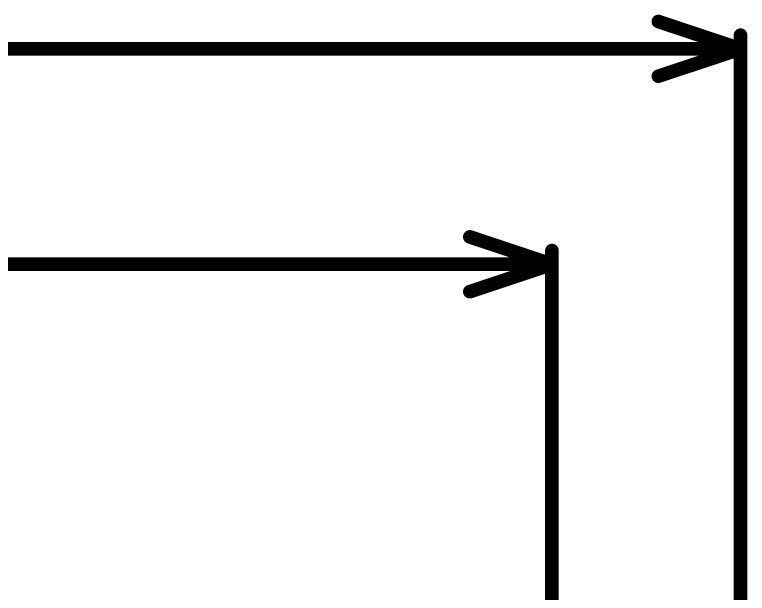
# Model space of a CAD drawing. Header units: millimetres. Extents: x 4 to 123, y 21 to 97.
# Drawn here: x 96.93 to 110.53, y 85.29 to 96.03 of the extents above; entities that cross this region are included whole.
import ezdxf

# ---------------------------------------------------------------- set-up
doc = ezdxf.new("R2010")
doc.units = ezdxf.units.MM
doc.layers.add('Mechanical9', color=56, linetype='Continuous')

msp = doc.modelspace()

# ---------------------------------------------------------------- linework, layer by layer
at = {"layer": 'Mechanical9', "const_width": 0.254}
for points in [[(108.876, 95.908), (110.4, 95.4)], [(110.4, 78.929), (110.4, 95.654)], [(70.399, 95.4), (110.4, 95.4)], [(108.876, 94.892), (110.4, 95.4)], [(105.376, 91.908), (106.9, 91.4)], [(106.9, 81.004), (106.9, 91.654)], [(80.399, 91.4), (106.9, 91.4)], [(105.376, 90.892), (106.9, 91.4)]]:
    msp.add_lwpolyline(points, dxfattribs=at)
at = {"layer": 'Mechanical9', "const_width": 0.127}
for points in [[(108.813, 95.908, 1), (108.94, 95.908, 1)], [(110.337, 95.654, 1), (110.464, 95.654, 1)], [(110.337, 95.4, 1), (110.464, 95.4, 1)], [(110.337, 95.4, 1), (110.464, 95.4, 1)], [(110.337, 95.4, 1), (110.464, 95.4, 1)], [(108.813, 94.892, 1), (108.94, 94.892, 1)], [(105.312, 91.908, 1), (105.439, 91.908, 1)], [(106.836, 91.654, 1), (106.963, 91.654, 1)], [(106.836, 91.4, 1), (106.963, 91.4, 1)], [(106.836, 91.4, 1), (106.963, 91.4, 1)], [(106.836, 91.4, 1), (106.963, 91.4, 1)], [(105.312, 90.892, 1), (105.439, 90.892, 1)]]:
    msp.add_lwpolyline(points, format="xyb", close=True, dxfattribs=at)

doc.saveas('drawing.dxf')
